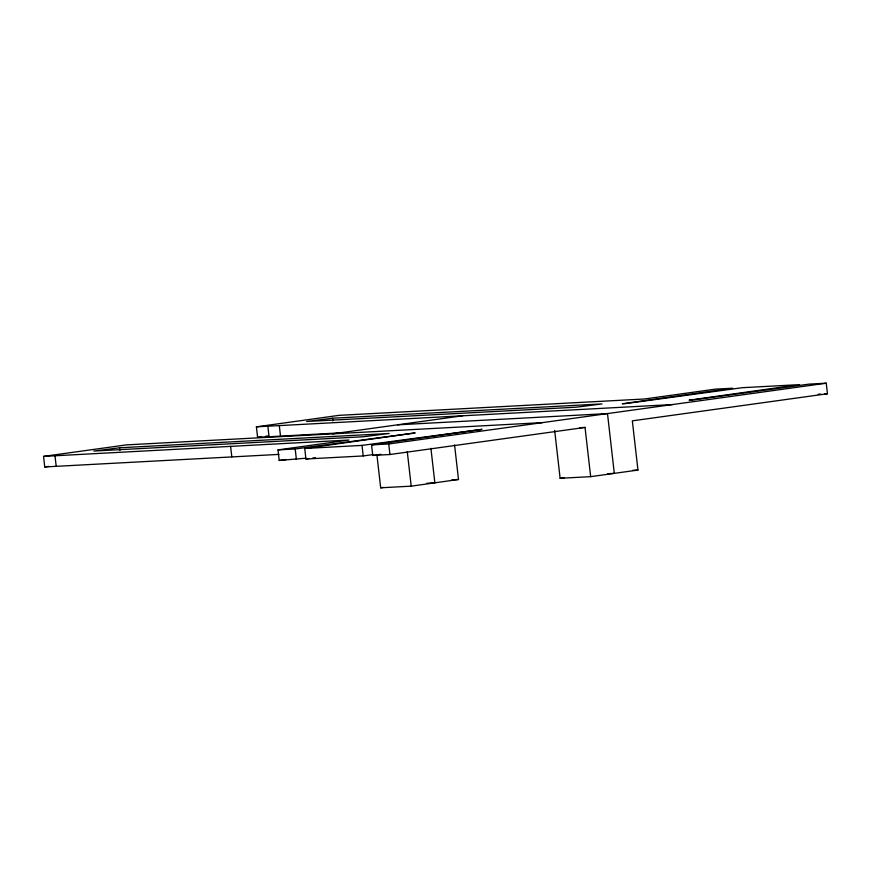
<?xml version="1.0" encoding="UTF-8"?>
<svg xmlns="http://www.w3.org/2000/svg" width="871" height="871" viewBox="0 0 871 871"><rect width="100%" height="100%" fill="white"/><g stroke="black" fill="none" stroke-linecap="round" stroke-linejoin="round"><path stroke-width="1.31" d="M376.882 454.531L380.671 487.793L383.294 487.422M454.564 444.961L458.505 479.486L411.21 486.16L380.671 487.793M278.894 454.401L44.748 466.943L43.55 456.393L126.328 444.896L542.448 422.62M342.934 432.713L257.598 437.384L256.401 426.834L339.167 415.336L644.584 398.983L715.537 389.13L732.718 388.216L622.275 403.752L625.16 403.665L742.255 387.704L799.524 384.634L689.092 400.181L691.966 400.083L809.072 384.122L826.252 383.207L827.45 393.757L632.335 420.845L637.953 470.068L590.658 476.655L560.118 478.288L554.653 430.394M44.748 466.943L48.754 466.388M257.598 437.384L261.605 436.828M265.611 436.273L268.279 435.903M332.482 433.856L462.555 415.794M305.83 458.211L279.221 460.443L278.012 449.893L348.966 440.04L43.55 456.393M278.012 449.893L295.193 448.979L415.173 432.92L304.741 448.467L305.939 459.006L363.207 455.947L372.636 454.64M304.741 448.467L362.009 445.397L481.99 429.349L371.547 444.885L372.755 455.435L389.936 454.51L585.04 427.421L590.658 476.655M371.547 444.885L388.727 443.97L826.252 383.207M279.221 460.443L285.917 459.518M305.939 459.006L308.639 458.636M312.678 458.081L315.367 457.7M372.755 455.435L375.445 455.065M378.145 454.684L380.834 454.314M560.118 478.288L564.06 477.744M332.515 418.222L306.636 421.488L576.101 407.193L601.992 403.926L332.515 418.222L332.82 420.845M119.665 447.781L93.785 451.047L363.261 436.752L389.141 433.486L119.665 447.781L119.969 450.405M818.196 394.247L820.841 394.106M824.804 393.899L827.45 393.757M256.401 426.834L672.521 404.558M397.514 424.83L607.49 413.583L614.305 473.356L607.664 473.715M579.727 427.705L585.04 427.421M451.864 479.834L458.505 479.486M632.651 470.351L637.953 470.068M426.888 483.274L434.858 482.872L430.916 448.282M407.269 451.57L411.21 486.16M388.727 443.97L389.936 454.51M362.009 445.397L363.207 455.947M295.193 448.979L296.401 459.518M279.308 425.603L280.495 436.055M267.854 426.224L269.041 436.676M230.619 446.377L231.817 456.927M55.004 455.783L56.201 466.333"/></g></svg>
